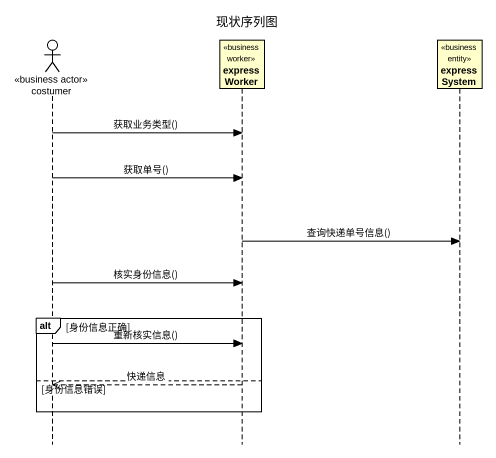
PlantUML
@startuml
title 现状序列图
hide footbox
actor costumer <<business actor>>
participant expressWorker <<business worker>>
participant expressSystem <<business entity>>

costumer -> expressWorker : 获取业务类型()
costumer -> expressWorker : 获取单号()
expressWorker -> expressSystem : 查询快递单号信息()
costumer -> expressWorker : 核实身份信息()
alt 身份信息正确
  costumer -> expressWorker : 重新核实信息()
else 身份信息错误
  expressWorker -->> costumer : 快递信息
end
@enduml
